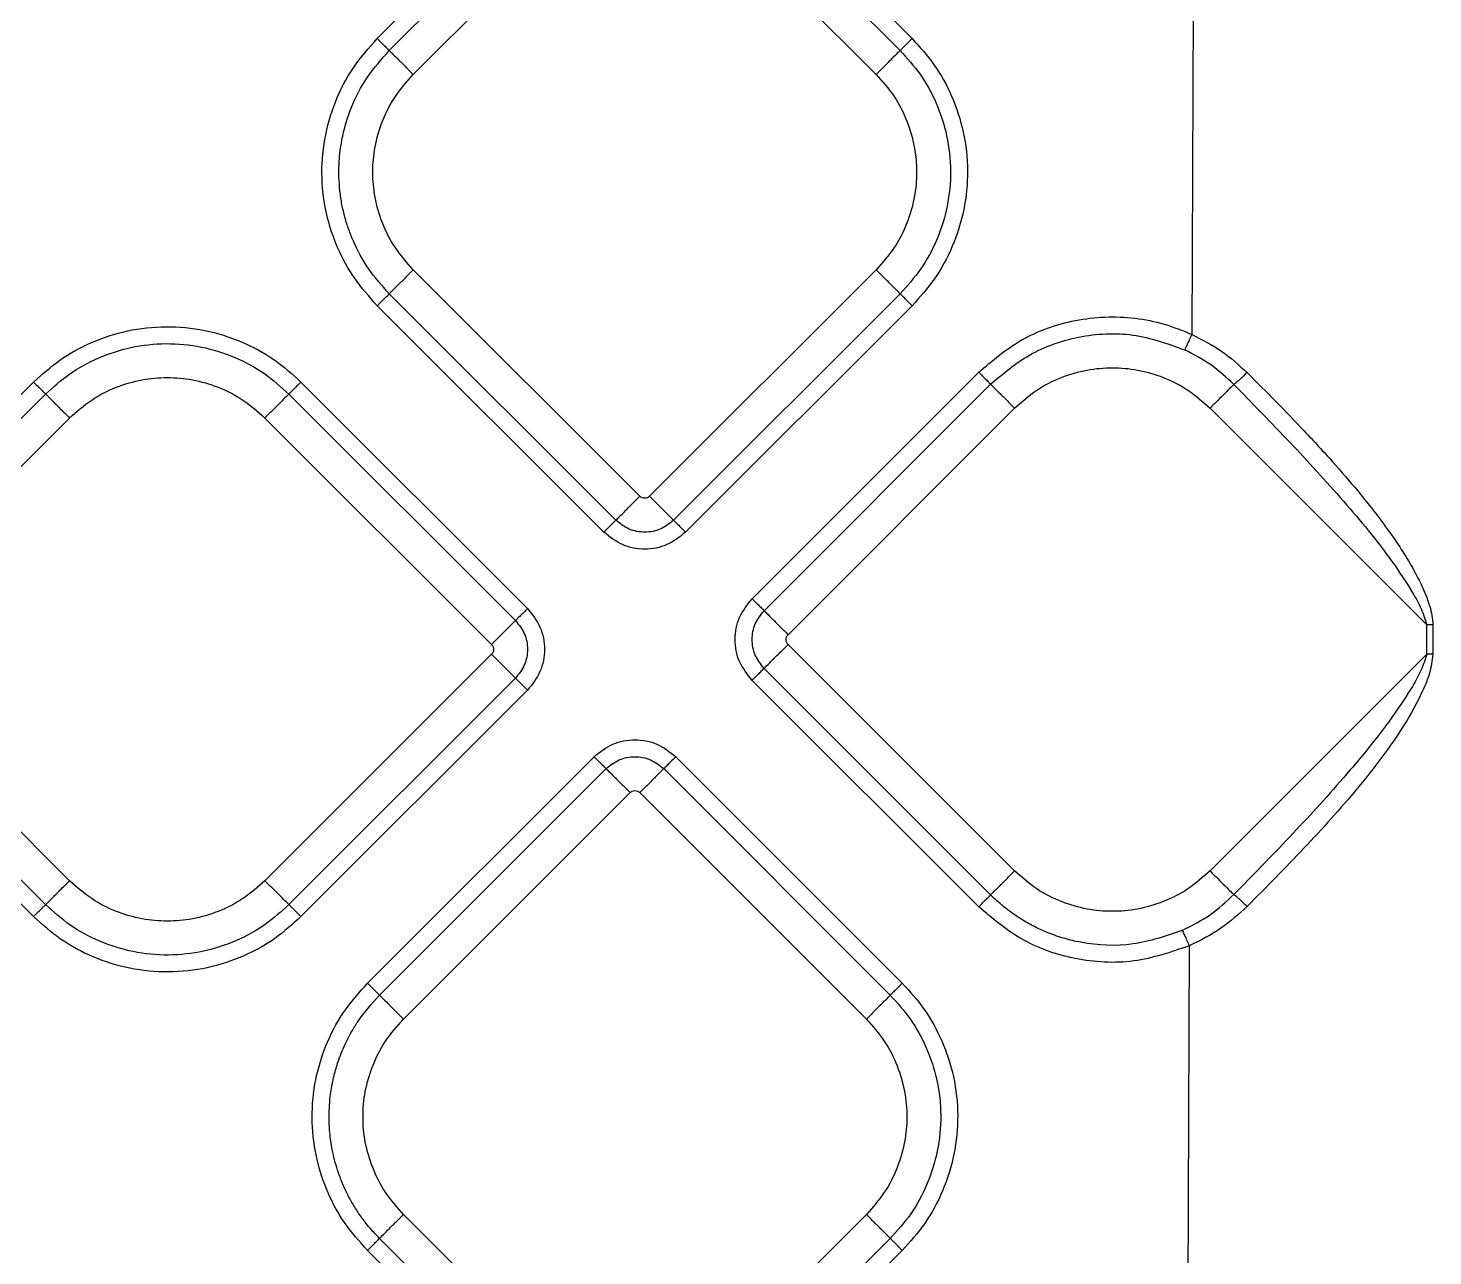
# Model space of a CAD drawing. Extents: x 832 to 912, y 781 to 934.
# Drawn here: x 876.887 to 880.972, y 847.697 to 851.269 of the extents above; entities that cross this region are included whole.
import ezdxf

# ---------------------------------------------------------------- set-up
doc = ezdxf.new("R2010")
doc.units = 0
doc.header["$MEASUREMENT"] = 0
doc.layers.add('1', color=4, linetype='Continuous')

# ---------------------------------------------------------------- blocks, each defined once
blk = doc.blocks.new('2026 SOVEREIGN HL')
at = {"layer": '1', "color": 3, "linetype": 'Continuous', "lineweight": 25}
for p, q in [((46.1734, 54.1437), (46.8322, 54.8025)), ((47.0697, 54.8025), (47.7285, 54.1437)), ((46.2083, 54.1088), (46.8671, 54.7676)), ((47.0348, 54.7676), (47.6937, 54.1088)), ((46.278, 54.0391), (46.9368, 54.6979)), ((46.9651, 54.6979), (47.6239, 54.0391)), ((48.5456, 54.229), (48.5418, 53.2829)), ((46.9368, 52.8121), (46.278, 53.471)), ((47.6239, 53.471), (46.9651, 52.8121)), ((46.8671, 52.7424), (46.2083, 53.4012)), ((47.6937, 53.4012), (47.0348, 52.7424)), ((46.8322, 52.7076), (46.1734, 53.3664)), ((47.7285, 53.3664), (47.0697, 52.7076)), ((44.5153, 52.4855), (45.1741, 53.1443)), ((45.9514, 53.1443), (46.6102, 52.4855)), ((47.2633, 52.514), (47.9221, 53.1728)), ((44.5501, 52.4506), (45.209, 53.1095)), ((45.9165, 53.1095), (46.5753, 52.4506)), ((47.2981, 52.4792), (47.9569, 53.138)), ((47.3678, 52.4094), (48.0266, 53.0683)), ((48.5948, 53.0683), (49.2252, 52.4378)), ((44.6199, 52.3809), (45.2787, 53.0397)), ((45.8468, 53.0397), (46.5056, 52.3809)), ((49.2248, 52.3524), (49.2252, 52.4378)), ((49.2428, 52.4378), (49.2252, 52.4378)), ((49.2428, 52.4378), (49.2424, 52.3523)), ((48.0266, 51.7223), (47.3678, 52.3812)), ((45.2787, 51.6938), (44.6199, 52.3526)), ((46.5056, 52.3526), (45.8468, 51.6938)), ((49.2248, 52.3524), (48.5948, 51.7223)), ((47.9569, 51.6526), (47.2981, 52.3114)), ((45.1741, 51.5892), (44.5153, 52.248)), ((45.209, 51.6241), (44.5501, 52.2829)), ((46.5753, 52.2829), (45.9165, 51.6241)), ((46.6102, 52.248), (45.9514, 51.5892)), ((47.9221, 51.6178), (47.2633, 52.2766)), ((46.1449, 51.3957), (46.8037, 52.0545)), ((47.0412, 52.0545), (47.7, 51.3957)), ((46.1798, 51.3608), (46.8386, 52.0197)), ((47.0063, 52.0197), (47.6651, 51.3608)), ((46.2495, 51.2911), (46.9083, 51.9499)), ((46.9366, 51.9499), (47.5954, 51.2911)), ((48.5343, 51.5043), (48.5299, 50.5118)), ((46.9083, 50.0642), (46.2495, 50.723)), ((47.5954, 50.723), (46.9366, 50.0642)), ((46.8386, 49.9945), (46.1798, 50.6533)), ((47.6651, 50.6533), (47.0063, 49.9945)), ((46.8037, 49.9596), (46.1449, 50.6184)), ((47.7, 50.6184), (47.0412, 49.9596))]:
    blk.add_line(p, q, dxfattribs=at)
for points, knots in [([(46.1734, 53.3664), (46.1501, 53.3925), (46.1047, 53.4432), (46.0558, 53.5338), (46.0229, 53.632), (46.009, 53.7393), (46.0169, 53.851), (46.0482, 53.9599), (46.0996, 54.0607), (46.149, 54.1163), (46.1734, 54.1437)], [0, 0, 0, 0, 0.121442, 0.236288, 0.355187, 0.480547, 0.610328, 0.74199, 0.872767, 1, 1, 1, 1]), ([(46.1734, 54.1437), (46.1773, 54.1397), (46.1855, 54.1316), (46.1965, 54.1206), (46.205, 54.1121), (46.2072, 54.1099), (46.2083, 54.1088)], [0, 0, 0, 0, 0.236448, 0.492099, 0.752057, 1, 1, 1, 1]), ([(47.7285, 54.1437), (47.7246, 54.1397), (47.7165, 54.1316), (47.7055, 54.1206), (47.697, 54.1121), (47.6947, 54.1099), (47.6937, 54.1088)], [0, 0, 0, 0, 0.236448, 0.492099, 0.752057, 1, 1, 1, 1]), ([(47.7285, 54.1437), (47.7507, 54.119), (47.7964, 54.0683), (47.847, 53.9755), (47.8811, 53.871), (47.8934, 53.7587), (47.8825, 53.6457), (47.8491, 53.5393), (47.7981, 53.4439), (47.7513, 53.3918), (47.7285, 53.3664)], [0, 0, 0, 0, 0.11509, 0.237017, 0.364589, 0.495523, 0.627141, 0.756681, 0.881633, 1, 1, 1, 1]), ([(46.2083, 53.4012), (46.187, 53.425), (46.1456, 53.4712), (46.1103, 53.537), (46.09, 53.5879), (46.0788, 53.6238), (46.0701, 53.6613), (46.0643, 53.7002), (46.0615, 53.739), (46.0619, 53.7863), (46.0674, 53.8366), (46.0797, 53.8912), (46.1018, 53.9562), (46.1411, 54.0333), (46.1861, 54.0839), (46.2083, 54.1088)], [0, 0, 0, 0, 0.121411, 0.236227, 0.282952, 0.330871, 0.379888, 0.429892, 0.480755, 0.528606, 0.610484, 0.67335, 0.742097, 0.872821, 1, 1, 1, 1]), ([(46.2083, 54.1088), (46.2105, 54.1066), (46.215, 54.1021), (46.232, 54.0851), (46.2539, 54.0632), (46.2702, 54.0469), (46.278, 54.0391)], [0, 0, 0, 0, 0.2479422, 0.5079236, 0.7635562, 1, 1, 1, 1]), ([(47.6937, 54.1088), (47.6915, 54.1066), (47.687, 54.1021), (47.67, 54.0851), (47.648, 54.0632), (47.6318, 54.0469), (47.6239, 54.0391)], [0, 0, 0, 0, 0.2479422, 0.5079236, 0.7635562, 1, 1, 1, 1]), ([(47.6937, 54.1088), (47.7138, 54.0864), (47.7554, 54.0402), (47.8015, 53.9557), (47.8325, 53.8606), (47.8437, 53.7584), (47.8339, 53.6555), (47.8034, 53.5587), (47.757, 53.4718), (47.7144, 53.4243), (47.6937, 53.4012)], [0, 0, 0, 0, 0.115089, 0.237016, 0.364588, 0.495523, 0.627141, 0.756681, 0.881633, 1, 1, 1, 1]), ([(46.278, 53.471), (46.2596, 53.4917), (46.2233, 53.5327), (46.1866, 53.6053), (46.1649, 53.68), (46.1581, 53.755), (46.1649, 53.83), (46.1866, 53.9047), (46.2233, 53.9774), (46.2596, 54.0184), (46.278, 54.0391)], [0, 0, 0, 0, 0.131359, 0.259988, 0.383484, 0.5, 0.616516, 0.740012, 0.868641, 1, 1, 1, 1]), ([(47.6239, 54.0391), (47.6423, 54.0184), (47.6787, 53.9774), (47.7153, 53.9047), (47.737, 53.83), (47.7438, 53.755), (47.737, 53.68), (47.7153, 53.6053), (47.6787, 53.5327), (47.6423, 53.4917), (47.6239, 53.471)], [0, 0, 0, 0, 0.131359, 0.259988, 0.383484, 0.5, 0.616516, 0.740012, 0.868641, 1, 1, 1, 1]), ([(46.2083, 53.4012), (46.2105, 53.4034), (46.215, 53.4079), (46.232, 53.4249), (46.2539, 53.4469), (46.2702, 53.4631), (46.278, 53.471)], [0, 0, 0, 0, 0.2479425, 0.5079261, 0.7635589, 1, 1, 1, 1]), ([(47.6937, 53.4012), (47.6915, 53.4034), (47.687, 53.4079), (47.67, 53.4249), (47.648, 53.4469), (47.6318, 53.4631), (47.6239, 53.471)], [0, 0, 0, 0, 0.2479425, 0.5079261, 0.7635589, 1, 1, 1, 1]), ([(46.1734, 53.3664), (46.1773, 53.3703), (46.1855, 53.3784), (46.1965, 53.3894), (46.205, 53.3979), (46.2072, 53.4001), (46.2083, 53.4012)], [0, 0, 0, 0, 0.236444, 0.4920964, 0.7520555, 1, 1, 1, 1]), ([(47.7285, 53.3664), (47.7246, 53.3703), (47.7165, 53.3784), (47.7055, 53.3894), (47.697, 53.3979), (47.6947, 53.4001), (47.6937, 53.4012)], [0, 0, 0, 0, 0.236444, 0.4920964, 0.7520555, 1, 1, 1, 1]), ([(47.9221, 53.1728), (47.9617, 53.2064), (48.0441, 53.2763), (48.1761, 53.3221), (48.2894, 53.3358), (48.3767, 53.332), (48.4622, 53.3155), (48.5154, 53.2937), (48.5418, 53.2829)], [0, 0, 0, 0, 0.231484, 0.481833, 0.611722, 0.742463, 0.872417, 1, 1, 1, 1]), ([(45.1741, 53.1443), (45.1987, 53.1665), (45.2495, 53.2122), (45.3423, 53.2628), (45.4468, 53.2969), (45.559, 53.3092), (45.672, 53.2983), (45.7785, 53.2649), (45.8738, 53.2139), (45.926, 53.1671), (45.9514, 53.1443)], [0, 0, 0, 0, 0.1150903, 0.2370166, 0.3645891, 0.4955227, 0.627141, 0.756681, 0.8816334, 1, 1, 1, 1]), ([(47.9569, 53.138), (47.993, 53.1686), (48.0681, 53.2323), (48.2132, 53.2823), (48.372, 53.2914), (48.4715, 53.2558), (48.521, 53.2381)], [0, 0, 0, 0, 0.231859, 0.48261, 0.742841, 1, 1, 1, 1]), ([(48.5418, 53.2829), (48.5393, 53.2776), (48.5344, 53.267), (48.528, 53.2531), (48.523, 53.2424), (48.5217, 53.2396), (48.521, 53.2381)], [0, 0, 0, 0, 0.250004, 0.500014, 0.750003, 1, 1, 1, 1]), ([(48.5418, 53.2829), (48.5718, 53.2676), (48.6305, 53.2378), (48.6789, 53.1935), (48.7025, 53.172)], [0, 0, 0, 0, 0.513308, 1, 1, 1, 1]), ([(45.209, 53.1095), (45.2314, 53.1297), (45.2776, 53.1712), (45.3621, 53.2173), (45.4572, 53.2483), (45.5594, 53.2595), (45.6622, 53.2497), (45.7591, 53.2193), (45.8459, 53.1728), (45.8934, 53.1302), (45.9165, 53.1095)], [0, 0, 0, 0, 0.115089, 0.237016, 0.364588, 0.495523, 0.627141, 0.756681, 0.881633, 1, 1, 1, 1]), ([(48.6639, 53.1374), (48.6429, 53.1569), (48.5999, 53.197), (48.5478, 53.2242), (48.521, 53.2381)], [0, 0, 0, 0, 0.487712, 1, 1, 1, 1]), ([(48.0266, 53.0683), (48.0473, 53.0866), (48.0883, 53.123), (48.161, 53.1596), (48.2357, 53.1813), (48.3107, 53.1881), (48.3857, 53.1813), (48.4604, 53.1596), (48.5331, 53.123), (48.5741, 53.0866), (48.5948, 53.0683)], [0, 0, 0, 0, 0.131359, 0.259989, 0.383483, 0.5, 0.616516, 0.740011, 0.86864, 1, 1, 1, 1]), ([(45.1741, 53.1443), (45.178, 53.1404), (45.1862, 53.1323), (45.1971, 53.1213), (45.2056, 53.1128), (45.2079, 53.1106), (45.209, 53.1095)], [0, 0, 0, 0, 0.236448, 0.492099, 0.752057, 1, 1, 1, 1]), ([(45.2787, 53.0397), (45.2994, 53.0581), (45.3404, 53.0945), (45.413, 53.1311), (45.4877, 53.1528), (45.5627, 53.1596), (45.6377, 53.1528), (45.7124, 53.1311), (45.7851, 53.0945), (45.8261, 53.0581), (45.8468, 53.0397)], [0, 0, 0, 0, 0.131359, 0.259988, 0.383483, 0.5, 0.616516, 0.740012, 0.868641, 1, 1, 1, 1]), ([(45.9514, 53.1443), (45.9475, 53.1404), (45.9393, 53.1323), (45.9284, 53.1213), (45.9199, 53.1128), (45.9176, 53.1106), (45.9165, 53.1095)], [0, 0, 0, 0, 0.236444, 0.492095, 0.752058, 1, 1, 1, 1]), ([(47.9221, 53.1728), (47.926, 53.1689), (47.9341, 53.1608), (47.9451, 53.1498), (47.9536, 53.1413), (47.9558, 53.1391), (47.9569, 53.138)], [0, 0, 0, 0, 0.236454, 0.492099, 0.752056, 1, 1, 1, 1]), ([(48.7025, 53.172), (48.6983, 53.1678), (48.6897, 53.1596), (48.678, 53.1488), (48.6685, 53.1406), (48.6654, 53.1385), (48.6639, 53.1374)], [0, 0, 0, 0, 0.249996, 0.5, 0.750009, 1, 1, 1, 1]), ([(48.7025, 53.172), (48.7305, 53.1439), (48.7865, 53.0877), (48.8701, 53.0012), (48.9497, 52.9148), (49.0191, 52.8345), (49.0757, 52.7641), (49.1211, 52.7026), (49.159, 52.6459), (49.1897, 52.5939), (49.2109, 52.5517), (49.2249, 52.5183), (49.2338, 52.492), (49.2411, 52.4656), (49.2422, 52.447), (49.2428, 52.4378)], [0, 0, 0, 0, 0.127855, 0.25542, 0.388869, 0.508826, 0.600292, 0.683367, 0.758196, 0.822984, 0.880244, 0.911879, 0.940377, 0.970212, 1, 1, 1, 1]), ([(45.209, 53.1095), (45.2111, 53.1073), (45.2156, 53.1028), (45.2326, 53.0858), (45.2546, 53.0638), (45.2709, 53.0476), (45.2787, 53.0397)], [0, 0, 0, 0, 0.2479422, 0.5079236, 0.7635562, 1, 1, 1, 1]), ([(45.9165, 53.1095), (45.9143, 53.1073), (45.9098, 53.1028), (45.8928, 53.0858), (45.8709, 53.0638), (45.8546, 53.0476), (45.8468, 53.0397)], [0, 0, 0, 0, 0.247944, 0.507926, 0.763559, 1, 1, 1, 1]), ([(47.9569, 53.138), (47.9591, 53.1358), (47.9636, 53.1313), (47.9806, 53.1143), (48.0025, 53.0924), (48.0188, 53.0761), (48.0266, 53.0683)], [0, 0, 0, 0, 0.247941, 0.507922, 0.763554, 1, 1, 1, 1]), ([(48.6639, 53.1374), (48.6615, 53.135), (48.6565, 53.13), (48.6394, 53.1129), (48.618, 53.0915), (48.6023, 53.0758), (48.5948, 53.0683)], [0, 0, 0, 0, 0.249692, 0.509604, 0.764293, 1, 1, 1, 1]), ([(48.6639, 53.1374), (48.7186, 53.0815), (48.8273, 52.9703), (48.983, 52.8007), (49.1032, 52.6553), (49.1748, 52.548), (49.2097, 52.4865), (49.2201, 52.4537), (49.2252, 52.4378)], [0, 0, 0, 0, 0.259037, 0.515293, 0.7656665, 0.8866036, 0.9449445, 1, 1, 1, 1]), ([(46.8671, 52.7424), (46.8693, 52.7446), (46.8738, 52.7491), (46.8908, 52.7661), (46.9127, 52.788), (46.929, 52.8043), (46.9368, 52.8121)], [0, 0, 0, 0, 0.247942, 0.507926, 0.763556, 1, 1, 1, 1]), ([(46.9651, 52.8121), (46.963, 52.8105), (46.9589, 52.8073), (46.951, 52.8058), (46.943, 52.8073), (46.9389, 52.8105), (46.9368, 52.8121)], [0, 0, 0, 0, 0.250218, 0.499992, 0.749767, 1, 1, 1, 1]), ([(46.9651, 52.8121), (46.9729, 52.8043), (46.9892, 52.788), (47.0111, 52.7661), (47.0282, 52.7491), (47.0326, 52.7446), (47.0348, 52.7424)], [0, 0, 0, 0, 0.236446, 0.492076, 0.752058, 1, 1, 1, 1]), ([(46.8322, 52.7076), (46.8361, 52.7115), (46.8443, 52.7196), (46.8553, 52.7306), (46.8638, 52.7391), (46.866, 52.7413), (46.8671, 52.7424)], [0, 0, 0, 0, 0.236448, 0.492099, 0.752057, 1, 1, 1, 1]), ([(47.0348, 52.7424), (47.0226, 52.7328), (46.998, 52.7134), (46.951, 52.7048), (46.9039, 52.7134), (46.8794, 52.7328), (46.8671, 52.7424)], [0, 0, 0, 0, 0.249876, 0.500014, 0.750137, 1, 1, 1, 1]), ([(47.0348, 52.7424), (47.0359, 52.7413), (47.0382, 52.7391), (47.0467, 52.7306), (47.0577, 52.7196), (47.0658, 52.7115), (47.0697, 52.7076)], [0, 0, 0, 0, 0.247943, 0.507901, 0.763552, 1, 1, 1, 1]), ([(47.0697, 52.7076), (47.0523, 52.6939), (47.0176, 52.6664), (46.951, 52.6544), (46.8843, 52.6664), (46.8496, 52.6939), (46.8322, 52.7076)], [0, 0, 0, 0, 0.2500706, 0.5000178, 0.7499325, 1, 1, 1, 1]), ([(47.2633, 52.2766), (47.2495, 52.2939), (47.2221, 52.3287), (47.2101, 52.3953), (47.2221, 52.4619), (47.2495, 52.4967), (47.2633, 52.514)], [0, 0, 0, 0, 0.2500715, 0.5000178, 0.7499316, 1, 1, 1, 1]), ([(47.2633, 52.514), (47.2672, 52.5101), (47.2753, 52.502), (47.2863, 52.491), (47.2948, 52.4825), (47.297, 52.4803), (47.2981, 52.4792)], [0, 0, 0, 0, 0.236443, 0.492099, 0.752057, 1, 1, 1, 1]), ([(46.5753, 52.4506), (46.5732, 52.4485), (46.5687, 52.444), (46.5517, 52.427), (46.5298, 52.4051), (46.5135, 52.3888), (46.5056, 52.3809)], [0, 0, 0, 0, 0.247333, 0.507093, 0.762967, 1, 1, 1, 1]), ([(46.6102, 52.4855), (46.606, 52.4814), (46.5978, 52.4731), (46.587, 52.4623), (46.5787, 52.454), (46.5764, 52.4518), (46.5753, 52.4506)], [0, 0, 0, 0, 0.250007, 0.500016, 0.750006, 1, 1, 1, 1]), ([(46.5753, 52.4506), (46.585, 52.4384), (46.6043, 52.4138), (46.6129, 52.3668), (46.6043, 52.3197), (46.585, 52.2952), (46.5753, 52.2829)], [0, 0, 0, 0, 0.249876, 0.500014, 0.750137, 1, 1, 1, 1]), ([(46.6102, 52.4855), (46.6239, 52.4682), (46.6513, 52.4334), (46.6634, 52.3668), (46.6513, 52.3001), (46.6239, 52.2654), (46.6102, 52.248)], [0, 0, 0, 0, 0.2500706, 0.5000178, 0.7499325, 1, 1, 1, 1]), ([(47.2981, 52.3114), (47.2884, 52.3237), (47.2691, 52.3482), (47.2605, 52.3953), (47.2691, 52.4424), (47.2884, 52.4669), (47.2981, 52.4792)], [0, 0, 0, 0, 0.249875, 0.500013, 0.750139, 1, 1, 1, 1]), ([(47.2981, 52.4792), (47.3003, 52.477), (47.3048, 52.4725), (47.3218, 52.4555), (47.3437, 52.4335), (47.36, 52.4173), (47.3678, 52.4094)], [0, 0, 0, 0, 0.247941, 0.507924, 0.763556, 1, 1, 1, 1]), ([(47.3678, 52.3812), (47.3662, 52.3832), (47.3629, 52.3874), (47.3615, 52.3953), (47.3629, 52.4032), (47.3662, 52.4074), (47.3678, 52.4094)], [0, 0, 0, 0, 0.250223, 0.499992, 0.749762, 1, 1, 1, 1]), ([(46.5056, 52.3809), (46.5072, 52.3789), (46.5105, 52.3747), (46.512, 52.3668), (46.5105, 52.3589), (46.5072, 52.3547), (46.5056, 52.3526)], [0, 0, 0, 0, 0.250218, 0.499992, 0.749767, 1, 1, 1, 1]), ([(47.2981, 52.3114), (47.3003, 52.3136), (47.3048, 52.3181), (47.3217, 52.3351), (47.3437, 52.357), (47.36, 52.3733), (47.3678, 52.3812)], [0, 0, 0, 0, 0.247332, 0.507091, 0.762967, 1, 1, 1, 1]), ([(46.5753, 52.2829), (46.5731, 52.2851), (46.5687, 52.2896), (46.5516, 52.3066), (46.5297, 52.3285), (46.5134, 52.3448), (46.5056, 52.3526)], [0, 0, 0, 0, 0.2479425, 0.5079261, 0.7635589, 1, 1, 1, 1]), ([(49.2248, 52.3524), (49.2197, 52.3365), (49.2091, 52.3038), (49.1649, 52.226), (49.0904, 52.1207), (48.9699, 51.9759), (48.8269, 51.8201), (48.7184, 51.7091), (48.6639, 51.6532)], [0, 0, 0, 0, 0.055204, 0.113606, 0.296466, 0.485137, 0.741143, 1, 1, 1, 1]), ([(49.2424, 52.3523), (49.24, 52.3339), (49.2351, 52.2969), (49.2061, 52.2278), (49.1418, 52.1122), (49.0251, 51.96), (48.8691, 51.7868), (48.7582, 51.6749), (48.7026, 51.6187)], [0, 0, 0, 0, 0.059538, 0.119703, 0.241882, 0.49132, 0.744667, 1, 1, 1, 1]), ([(49.2424, 52.3523), (49.2396, 52.3523), (49.2338, 52.3523), (49.2278, 52.3524), (49.2248, 52.3524)], [0, 0, 0, 0, 0.500025, 1, 1, 1, 1]), ([(47.2633, 52.2766), (47.2674, 52.2807), (47.2757, 52.289), (47.2865, 52.2998), (47.2948, 52.3081), (47.297, 52.3103), (47.2981, 52.3114)], [0, 0, 0, 0, 0.250001, 0.500011, 0.750002, 1, 1, 1, 1]), ([(46.6102, 52.248), (46.6063, 52.252), (46.5981, 52.2601), (46.5872, 52.2711), (46.5787, 52.2796), (46.5764, 52.2818), (46.5753, 52.2829)], [0, 0, 0, 0, 0.236448, 0.492099, 0.752057, 1, 1, 1, 1]), ([(46.8037, 52.0545), (46.8211, 52.0682), (46.8558, 52.0957), (46.9225, 52.1077), (46.9891, 52.0957), (47.0238, 52.0682), (47.0412, 52.0545)], [0, 0, 0, 0, 0.250069, 0.500017, 0.749934, 1, 1, 1, 1]), ([(46.8037, 52.0545), (46.8079, 52.0504), (46.8161, 52.0421), (46.827, 52.0313), (46.8353, 52.023), (46.8375, 52.0208), (46.8386, 52.0197)], [0, 0, 0, 0, 0.250008, 0.500009, 0.750001, 1, 1, 1, 1]), ([(46.8386, 52.0197), (46.8509, 52.0293), (46.8754, 52.0487), (46.9225, 52.0573), (46.9695, 52.0487), (46.9941, 52.0293), (47.0063, 52.0197)], [0, 0, 0, 0, 0.249878, 0.500016, 0.750139, 1, 1, 1, 1]), ([(47.0412, 52.0545), (47.0373, 52.0506), (47.0291, 52.0425), (47.0182, 52.0315), (47.0097, 52.023), (47.0074, 52.0207), (47.0063, 52.0197)], [0, 0, 0, 0, 0.2364435, 0.4920954, 0.752054, 1, 1, 1, 1]), ([(46.8386, 52.0197), (46.8408, 52.0175), (46.8453, 52.013), (46.8622, 51.996), (46.8842, 51.9741), (46.9005, 51.9578), (46.9083, 51.9499)], [0, 0, 0, 0, 0.247332, 0.507095, 0.762967, 1, 1, 1, 1]), ([(47.0063, 52.0197), (47.0041, 52.0175), (46.9997, 52.013), (46.9826, 51.996), (46.9607, 51.974), (46.9444, 51.9578), (46.9366, 51.9499)], [0, 0, 0, 0, 0.247941, 0.507922, 0.763554, 1, 1, 1, 1]), ([(46.9083, 51.9499), (46.9104, 51.9516), (46.9145, 51.9548), (46.9225, 51.9563), (46.9304, 51.9548), (46.9345, 51.9516), (46.9366, 51.9499)], [0, 0, 0, 0, 0.250238, 0.500008, 0.749777, 1, 1, 1, 1]), ([(47.9569, 51.6526), (47.9591, 51.6548), (47.9636, 51.6593), (47.9806, 51.6763), (48.0025, 51.6982), (48.0188, 51.7145), (48.0266, 51.7223)], [0, 0, 0, 0, 0.247941, 0.507923, 0.763555, 1, 1, 1, 1]), ([(48.5948, 51.7223), (48.5741, 51.704), (48.5331, 51.6676), (48.4604, 51.631), (48.3857, 51.6093), (48.3107, 51.6024), (48.2357, 51.6093), (48.161, 51.631), (48.0883, 51.6676), (48.0473, 51.704), (48.0266, 51.7223)], [0, 0, 0, 0, 0.131359, 0.259989, 0.383484, 0.5, 0.616517, 0.740012, 0.868641, 1, 1, 1, 1]), ([(48.5948, 51.7223), (48.6023, 51.7148), (48.618, 51.6991), (48.6393, 51.6778), (48.6563, 51.6608), (48.6614, 51.6557), (48.6639, 51.6532)], [0, 0, 0, 0, 0.235654, 0.490258, 0.750172, 1, 1, 1, 1]), ([(45.209, 51.6241), (45.2111, 51.6263), (45.2156, 51.6308), (45.2326, 51.6478), (45.2546, 51.6697), (45.2709, 51.686), (45.2787, 51.6938)], [0, 0, 0, 0, 0.247941, 0.507922, 0.763554, 1, 1, 1, 1]), ([(45.8468, 51.6938), (45.8261, 51.6755), (45.7851, 51.6391), (45.7124, 51.6025), (45.6377, 51.5808), (45.5627, 51.5739), (45.4877, 51.5808), (45.413, 51.6025), (45.3404, 51.6391), (45.2994, 51.6755), (45.2787, 51.6938)], [0, 0, 0, 0, 0.13136, 0.259989, 0.383484, 0.5, 0.616517, 0.740011, 0.86864, 1, 1, 1, 1]), ([(45.9165, 51.6241), (45.9143, 51.6263), (45.9098, 51.6308), (45.8928, 51.6478), (45.8709, 51.6697), (45.8546, 51.686), (45.8468, 51.6938)], [0, 0, 0, 0, 0.247943, 0.507924, 0.763556, 1, 1, 1, 1]), ([(47.9221, 51.6178), (47.926, 51.6217), (47.9341, 51.6298), (47.9451, 51.6408), (47.9536, 51.6493), (47.9558, 51.6515), (47.9569, 51.6526)], [0, 0, 0, 0, 0.2364512, 0.4920968, 0.7520561, 1, 1, 1, 1]), ([(48.5142, 51.5493), (48.4671, 51.533), (48.3718, 51.5001), (48.2519, 51.506), (48.1702, 51.5253), (48.1267, 51.5405), (48.0879, 51.5579), (48.0493, 51.5789), (48.0116, 51.6044), (47.9798, 51.6305), (47.9633, 51.6464), (47.9569, 51.6526)], [0, 0, 0, 0, 0.247004, 0.499731, 0.583519, 0.666275, 0.729015, 0.795287, 0.885465, 0.955767, 1, 1, 1, 1]), ([(48.5142, 51.5493), (48.5423, 51.5635), (48.5971, 51.5912), (48.642, 51.6329), (48.6639, 51.6532)], [0, 0, 0, 0, 0.5127, 1, 1, 1, 1]), ([(48.7026, 51.6187), (48.6983, 51.6228), (48.6898, 51.6311), (48.678, 51.6419), (48.6685, 51.6501), (48.6654, 51.6522), (48.6639, 51.6532)], [0, 0, 0, 0, 0.249996, 0.499995, 0.750018, 1, 1, 1, 1]), ([(45.1741, 51.5892), (45.178, 51.5932), (45.1862, 51.6013), (45.1971, 51.6123), (45.2056, 51.6208), (45.2079, 51.623), (45.209, 51.6241)], [0, 0, 0, 0, 0.2364509, 0.4921013, 0.7520564, 1, 1, 1, 1]), ([(45.9165, 51.6241), (45.8941, 51.6039), (45.8479, 51.5623), (45.7634, 51.5163), (45.6683, 51.4852), (45.5661, 51.474), (45.4633, 51.4839), (45.3664, 51.5143), (45.2796, 51.5607), (45.2321, 51.6034), (45.209, 51.6241)], [0, 0, 0, 0, 0.11509, 0.237016, 0.364588, 0.495522, 0.627141, 0.756681, 0.881633, 1, 1, 1, 1]), ([(45.9514, 51.5892), (45.9475, 51.5932), (45.9393, 51.6013), (45.9284, 51.6123), (45.9199, 51.6208), (45.9176, 51.623), (45.9165, 51.6241)], [0, 0, 0, 0, 0.236446, 0.492097, 0.752057, 1, 1, 1, 1]), ([(48.5343, 51.5043), (48.4812, 51.4861), (48.374, 51.4493), (48.2027, 51.4596), (48.0444, 51.5141), (47.9619, 51.584), (47.9221, 51.6178)], [0, 0, 0, 0, 0.252841, 0.511589, 0.764142, 1, 1, 1, 1]), ([(48.7026, 51.6187), (48.678, 51.5963), (48.6274, 51.5502), (48.5659, 51.5199), (48.5343, 51.5043)], [0, 0, 0, 0, 0.486147, 1, 1, 1, 1]), ([(45.9514, 51.5892), (45.9267, 51.5671), (45.876, 51.5214), (45.7832, 51.4708), (45.6787, 51.4367), (45.5664, 51.4244), (45.4535, 51.4352), (45.347, 51.4686), (45.2517, 51.5196), (45.1995, 51.5665), (45.1741, 51.5892)], [0, 0, 0, 0, 0.115089, 0.237016, 0.364588, 0.495522, 0.62714, 0.756681, 0.881633, 1, 1, 1, 1]), ([(48.5142, 51.5493), (48.5148, 51.5479), (48.5161, 51.545), (48.5209, 51.5343), (48.5271, 51.5203), (48.5319, 51.5096), (48.5343, 51.5043)], [0, 0, 0, 0, 0.249997, 0.499986, 0.749993, 1, 1, 1, 1]), ([(46.1449, 50.6184), (46.1216, 50.6445), (46.0761, 50.6952), (46.0273, 50.7858), (45.9944, 50.8841), (45.9805, 50.9914), (45.9884, 51.103), (46.0196, 51.212), (46.0711, 51.3128), (46.1205, 51.3683), (46.1449, 51.3957)], [0, 0, 0, 0, 0.121442, 0.236288, 0.355187, 0.480548, 0.610328, 0.741991, 0.872768, 1, 1, 1, 1]), ([(46.1449, 51.3957), (46.1488, 51.3918), (46.157, 51.3836), (46.1679, 51.3727), (46.1765, 51.3642), (46.1787, 51.3619), (46.1798, 51.3608)], [0, 0, 0, 0, 0.236448, 0.492099, 0.752055, 1, 1, 1, 1]), ([(47.7, 51.3957), (47.6961, 51.3918), (47.688, 51.3836), (47.677, 51.3727), (47.6685, 51.3642), (47.6662, 51.3619), (47.6651, 51.3608)], [0, 0, 0, 0, 0.236443, 0.492094, 0.752054, 1, 1, 1, 1]), ([(47.7, 51.3957), (47.7222, 51.3711), (47.7679, 51.3203), (47.8184, 51.2275), (47.8526, 51.123), (47.8649, 51.0108), (47.854, 50.8978), (47.8206, 50.7913), (47.7696, 50.696), (47.7228, 50.6438), (47.7, 50.6184)], [0, 0, 0, 0, 0.11509, 0.237016, 0.364588, 0.495522, 0.62714, 0.756681, 0.881633, 1, 1, 1, 1]), ([(46.1798, 50.6533), (46.1708, 50.6626), (46.1531, 50.6812), (46.1296, 50.7111), (46.1088, 50.7418), (46.0907, 50.7733), (46.0787, 50.7982), (46.0676, 50.8243), (46.0548, 50.859), (46.0422, 50.9077), (46.0354, 50.9547), (46.0331, 50.9926), (46.0332, 51.0247), (46.0355, 51.0577), (46.0393, 51.086), (46.044, 51.1109), (46.0504, 51.1384), (46.0622, 51.1772), (46.0791, 51.218), (46.0984, 51.2546), (46.1276, 51.3026), (46.1575, 51.336), (46.1798, 51.3608)], [0, 0, 0, 0, 0.04945, 0.097842, 0.145077, 0.191069, 0.236601, 0.250315, 0.299441, 0.377797, 0.441722, 0.480769, 0.522424, 0.564463, 0.606802, 0.631411, 0.661242, 0.714856, 0.78586, 0.829518, 0.872872, 1, 1, 1, 1]), ([(46.1798, 51.3608), (46.182, 51.3586), (46.1865, 51.3542), (46.2035, 51.3371), (46.2254, 51.3152), (46.2417, 51.2989), (46.2495, 51.2911)], [0, 0, 0, 0, 0.2479409, 0.5079229, 0.7635551, 1, 1, 1, 1]), ([(47.6651, 51.3608), (47.663, 51.3586), (47.6585, 51.3542), (47.6415, 51.3371), (47.6195, 51.3152), (47.6032, 51.2989), (47.5954, 51.2911)], [0, 0, 0, 0, 0.2479409, 0.5079229, 0.7635551, 1, 1, 1, 1]), ([(47.6651, 51.3608), (47.6853, 51.3384), (47.7269, 51.2922), (47.773, 51.2077), (47.804, 51.1126), (47.8152, 51.0104), (47.8053, 50.9076), (47.7749, 50.8107), (47.7285, 50.7239), (47.6859, 50.6764), (47.6651, 50.6533)], [0, 0, 0, 0, 0.11509, 0.237016, 0.364588, 0.495523, 0.62714, 0.756681, 0.881633, 1, 1, 1, 1]), ([(46.2495, 50.723), (46.2311, 50.7437), (46.1948, 50.7847), (46.1581, 50.8574), (46.1364, 50.9321), (46.1296, 51.0071), (46.1364, 51.0821), (46.1581, 51.1568), (46.1948, 51.2294), (46.2311, 51.2704), (46.2495, 51.2911)], [0, 0, 0, 0, 0.131359, 0.259989, 0.383484, 0.5, 0.616516, 0.740011, 0.868641, 1, 1, 1, 1]), ([(47.5954, 51.2911), (47.6138, 51.2704), (47.6502, 51.2294), (47.6868, 51.1568), (47.7085, 51.0821), (47.7153, 51.0071), (47.7085, 50.9321), (47.6868, 50.8574), (47.6502, 50.7847), (47.6138, 50.7437), (47.5954, 50.723)], [0, 0, 0, 0, 0.131359, 0.259989, 0.383484, 0.5, 0.616516, 0.740011, 0.868641, 1, 1, 1, 1]), ([(46.1798, 50.6533), (46.182, 50.6555), (46.1865, 50.66), (46.2035, 50.677), (46.2254, 50.6989), (46.2417, 50.7152), (46.2495, 50.723)], [0, 0, 0, 0, 0.247941, 0.507922, 0.763554, 1, 1, 1, 1]), ([(47.6651, 50.6533), (47.663, 50.6555), (47.6585, 50.66), (47.6415, 50.677), (47.6195, 50.6989), (47.6032, 50.7152), (47.5954, 50.723)], [0, 0, 0, 0, 0.247941, 0.507922, 0.763554, 1, 1, 1, 1]), ([(46.1449, 50.6184), (46.1488, 50.6223), (46.157, 50.6305), (46.1679, 50.6414), (46.1765, 50.6499), (46.1787, 50.6522), (46.1798, 50.6533)], [0, 0, 0, 0, 0.2364509, 0.4921013, 0.7520564, 1, 1, 1, 1]), ([(47.7, 50.6184), (47.6961, 50.6223), (47.688, 50.6305), (47.677, 50.6414), (47.6685, 50.6499), (47.6662, 50.6522), (47.6651, 50.6533)], [0, 0, 0, 0, 0.236446, 0.492096, 0.752056, 1, 1, 1, 1])]:
    blk.add_open_spline(points, degree=3, knots=knots, dxfattribs=at)

msp = doc.modelspace()

# ---------------------------------------------------------------- block references
at = {"layer": '1'}
msp.add_blockref('2026 SOVEREIGN HL', (831.7292, 797.0948), dxfattribs=at)

doc.saveas('drawing.dxf')
